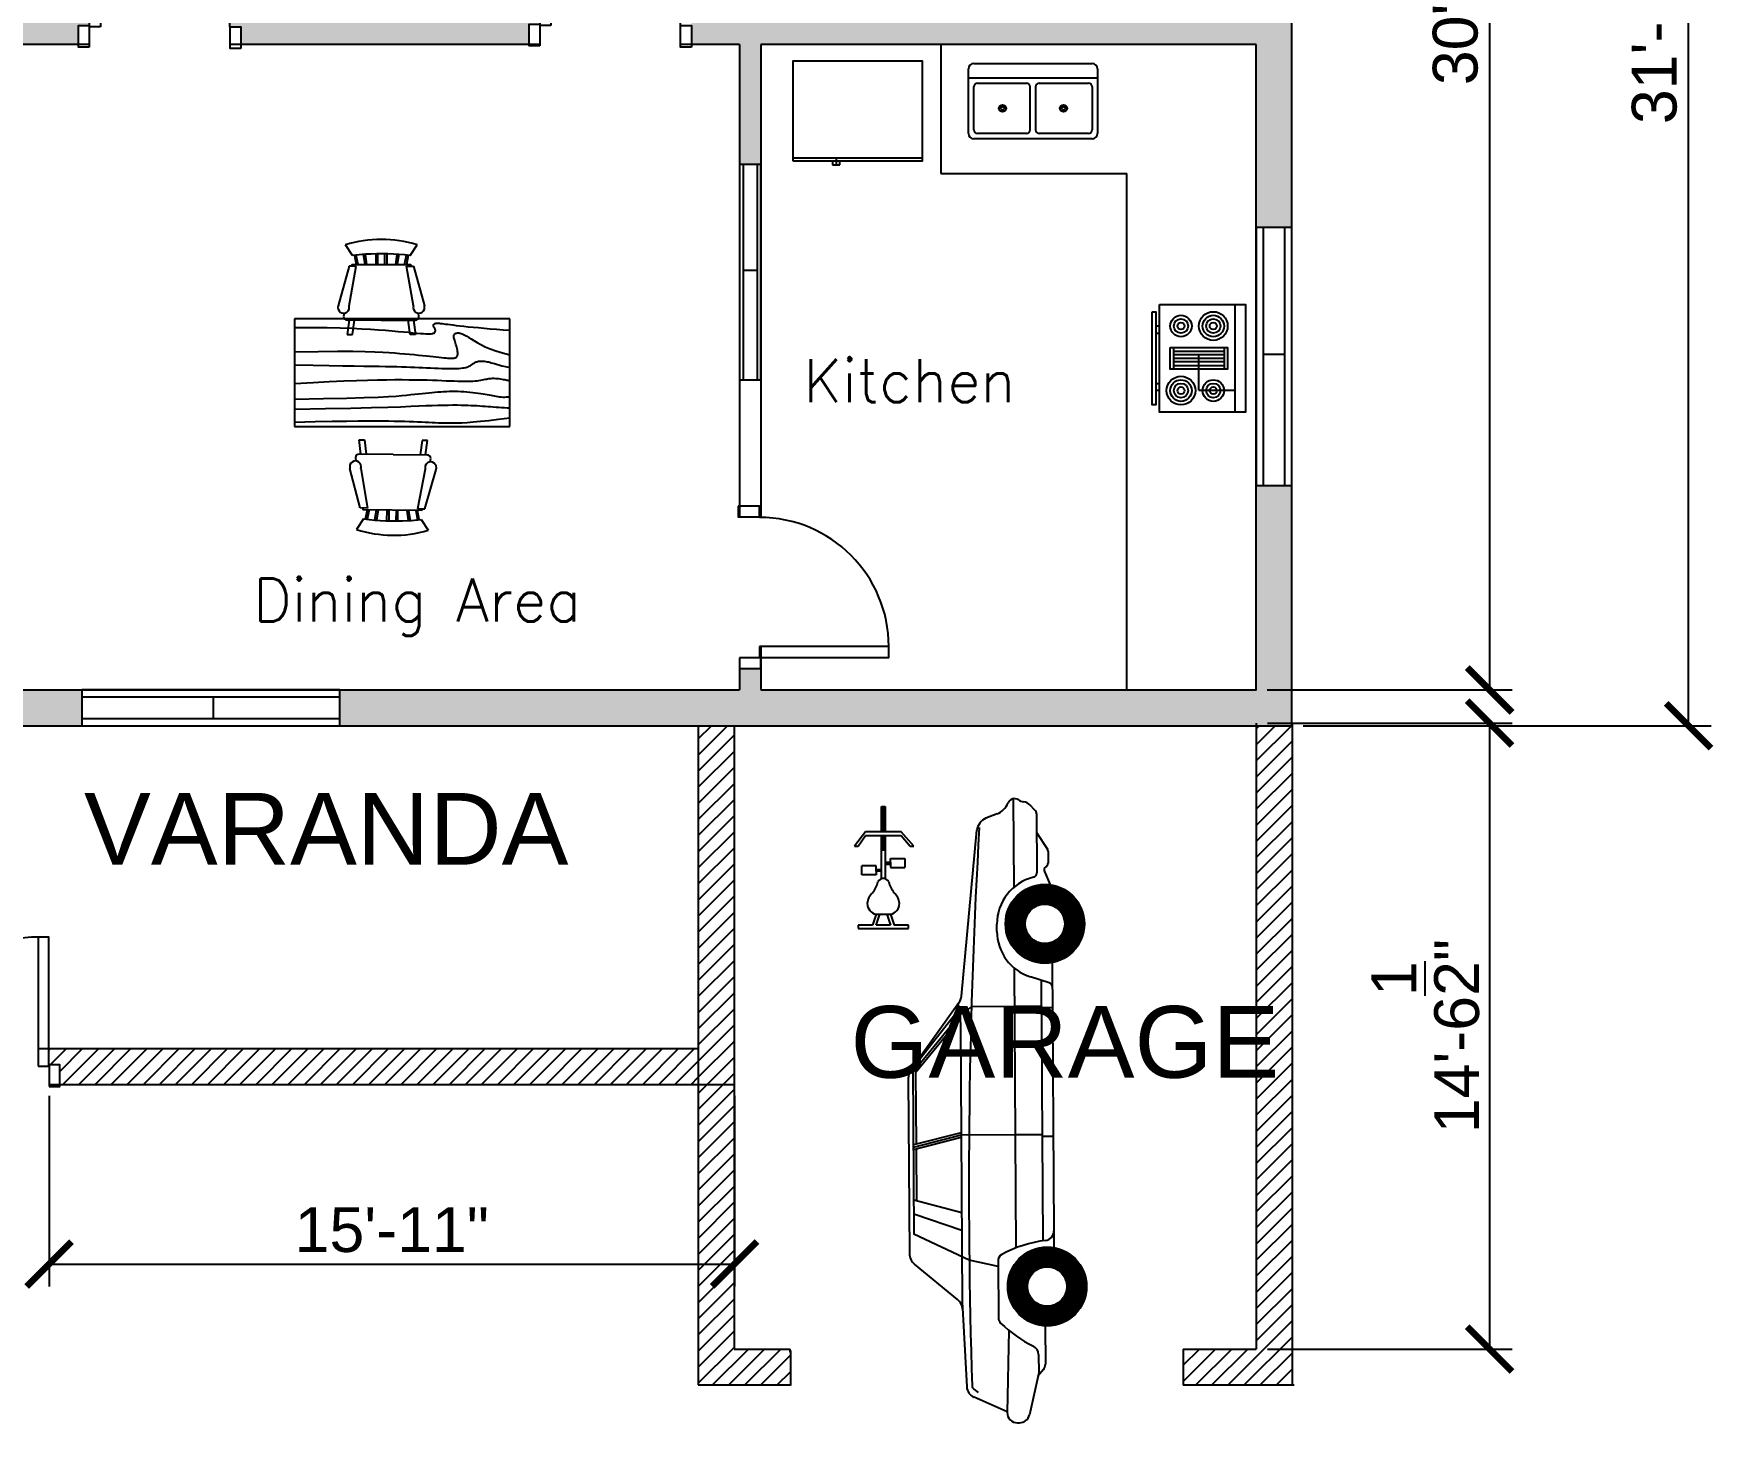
# Model space of a CAD drawing. Header units: inches. Extents: x 2081 to 3216, y 2050 to 2722.
# Drawn here: x 2747.4 to 3215.6, y 2050.4 to 2437.9 of the extents above; entities that cross this region are included whole.
import ezdxf

# ---------------------------------------------------------------- set-up
doc = ezdxf.new("R2010")
doc.units = ezdxf.units.IN
for name, color, linetype in [('Blocks', 51, 'Continuous'), ('Dim', 11, 'Continuous'), ('Door', 6, 'Continuous'), ('Hatches', 3, 'Continuous'), ('Text', 2, 'Continuous'), ('Window', 30, 'Continuous')]:
    doc.layers.add(name, color=color, linetype=linetype)
doc.styles.add('Annotative', font='arial.ttf')
doc.styles.get("Standard").update_dxf_attribs({"font": 'arial.ttf'})
doc.dimstyles.new('Dim', dxfattribs={"dimscale": 5, "dimtxt": 2.5, "dimasz": 2.5, "dimexe": 1.25, "dimexo": 0.625, "dimtad": 1, "dimlunit": 4, "dimtxsty": 'Standard', "dimblk": 'ARCHTICK', "dimcen": 2.5, "dimadec": 0, "dimazin": 0, "dimtfac": 1, "dimtmove": 0, "dimatfit": 3, "dimfxl": 1, "dimarcsym": 0})
pattern_1 = [(45, (0, 0), (-2.245064030267288, 2.245064030267288), [])]

# ---------------------------------------------------------------- blocks, each defined once
blk = doc.blocks.new('door')
at = {"layer": 'Door'}
for points in [[(-6.089592815231299, 5.613721312010057), (-3.089592815231299, 5.613721312010057), (-3.089592815231299, 41.61372131201006), (-6.089592815231299, 41.61372131201006)], [(-45.24461642935785, -0.3862786879899431), (-42.24461642935785, -0.3862786879899431), (-42.24461642935785, 5.613721312010057), (-45.24461642935785, 5.613721312010057)], [(-3, 0), (0, 0), (0, 6), (-3, 6)], [(-3, 0), (0, 0), (0, 6), (-3, 6)]]:
    blk.add_lwpolyline(points, close=True, dxfattribs=at)
blk.add_arc((-6.089592815231299, 5.613721312010057), 36, 90, 180, dxfattribs=at)
blk = doc.blocks.new('Range-Oven - 30 in top')
for p, q in [((0, -3), (30, -3)), ((12, -6), (18, -6)), ((13, -19.999996), (13, -6)), ((14, -6), (14, -19.999996)), ((15, -19.999996), (15, -6)), ((16, -6), (16, -19.999996)), ((17, -19.999996), (17, -6)), ((18, -19.999996), (12, -19.999996)), ((6.000000000000004, -23.999996), (6.000000000000004, -24.999996)), ((8.000000000000004, -24.999996), (8.000000000000004, -23.999996)), ((22, -24.999996), (22, -23.999996)), ((24, -23.999996), (24, -24.999996))]:
    blk.add_line(p, q)
for points in [[(0, -23.999996), (0, 0), (30, 0), (30, -23.999996)], [(12, -20.999996), (12, -5), (18, -5), (18, -20.999996)], [(2.000000000000004, -25.999996), (2.000000000000004, -24.999996), (28, -24.999996), (28, -25.999996)]]:
    blk.add_lwpolyline(points, close=True)
for centre, radius in [((6.000000000000004, -9.0000002), 4), ((6.000000000000004, -9.0000002), 3), ((6.000000000000004, -9.0000002), 2), ((6.000000000000004, -9.0000002), 1), ((24, -9.0000002), 3), ((24, -9.0000002), 2), ((24, -9.0000002), 1), ((24, -18), 4), ((6.000000000000004, -18), 3), ((6.000000000000004, -18), 2), ((6.000000000000004, -18), 1), ((24, -18), 3), ((24, -18), 2), ((24, -18), 1)]:
    blk.add_circle(centre, radius)
blk = doc.blocks.new('Refrigerator-2 door - 36 in top')
for p, q in [((0, -26.999999), (36, -26.999999)), ((11, -27.999999), (11, -28.999999)), ((12, -26.999999), (12, -28.999999)), ((13, -28.999999), (13, -27.999999)), ((11, -28.999999), (13, -28.999999))]:
    blk.add_line(p, q)
blk.add_lwpolyline([(0, -27.999999), (0, 0), (36, 0), (36, -27.999999)], close=True)
blk = doc.blocks.new('Sink-double - 36 in top')
for p, q in [((-18, -4), (18, -4)), ((-0.75, -18.5), (-0.75, -6.5)), ((0.75, -6.5), (0.75, -18.5))]:
    blk.add_line(p, q)
for points in [[(-16.5, 0), (16.5, 0)], [(-18, -19.5), (-18, -1.5)], [(18, -1.5), (18, -19.5)], [(-16.5, -18.5), (-16.5, -6.5)], [(-15.5, -5.5), (-1.75, -5.5)], [(1.75, -5.5), (15.5, -5.5)], [(16.5, -6.5), (16.5, -18.5)], [(16.5, -21), (-16.5, -21)], [(-1.75, -19.5), (-15.5, -19.5)], [(15.5, -19.5), (1.75, -19.5)]]:
    blk.add_lwpolyline(points)
for centre, radius in [((-8.5, -12.5), 1), ((-8.5, -12.5), 0.5), ((8.5, -12.5), 1), ((8.5, -12.5), 0.5)]:
    blk.add_circle(centre, radius)
for centre, radius, start, end in [((-16.5, -1.5), 1.5, 90, 180), ((16.5, -1.5), 1.5, 0, 90), ((-15.5, -6.5), 1, 90, 180), ((-1.75, -6.5), 1, 0, 90), ((1.75, -6.5), 1, 90, 180), ((15.5, -6.5), 1, 0, 90), ((-15.5, -18.5), 1, 180, 270), ((-1.75, -18.5), 1, 270, 0), ((1.75, -18.5), 1, 180, 270), ((15.5, -18.5), 1, 270, 0), ((-16.5, -19.5), 1.5, 180, 270), ((16.5, -19.5), 1.5, 270, 0)]:
    blk.add_arc(centre, radius, start, end)
blk = doc.blocks.new('_ArchTick')
at = {"color": 0, "linetype": 'ByBlock', "const_width": 0.15}
blk.add_lwpolyline([(-0.5, -0.5), (0.5, 0.5)], dxfattribs=at)
blk = doc.blocks.new('*D20')
at = {"layer": 'Defpoints', "color": 0, "transparency": 16777216}
for p in [(3088.148427754903, 2614.865014558226), (3088.148427754903, 2254.865014558226), (3153.260005601946, 2254.865014558226)]:
    blk.add_point(p, dxfattribs=at)
at = {"layer": 'Dim', "color": 0, "lineweight": -2, "transparency": 16777216}
for p, q in [((3091.273427754903, 2614.865014558226), (3159.510005601946, 2614.865014558226)), ((3153.260005601946, 2614.865014558226), (3153.260005601946, 2254.865014558226)), ((3091.273427754903, 2254.865014558226), (3159.510005601946, 2254.865014558226))]:
    blk.add_line(p, q, dxfattribs=at)
at = {"layer": 'Dim', "color": 0, "lineweight": -2, "transparency": 16777216, "xscale": 12.5, "yscale": 12.5, "zscale": 12.5}
for p, rotation in [((3153.260005601946, 2614.865014558226), 90), ((3153.260005601946, 2254.865014558226), 270)]:
    blk.add_blockref('_ArchTick', p, dxfattribs=dict(at, rotation=rotation))
at = {"layer": 'Dim', "color": 0, "transparency": 16777216, "insert": (3143.748579953923, 2434.865014558225), "char_height": 12.5, "attachment_point": 5, "rotation": 90}
blk.add_mtext("30'", dxfattribs=at)
blk = doc.blocks.new('door2')
at = {"layer": 'Door'}
for points in [[(-78.3996400434844, 5.613721312010057), (-81.3996400434844, 5.613721312010057), (-81.3996400434844, 41.61372131201006), (-78.3996400434844, 41.61372131201006)], [(-6.089592815231299, 5.613721312010057), (-3.089592815231299, 5.613721312010057), (-3.089592815231299, 41.61372131201006), (-6.089592815231299, 41.61372131201006)], [(-81.4892328587157, 0), (-84.4892328587157, 0), (-84.4892328587157, 6), (-81.4892328587157, 6)], [(-81.4892328587157, 0), (-84.4892328587157, 0), (-84.4892328587157, 6), (-81.4892328587157, 6)], [(-3, 0), (0, 0), (0, 6), (-3, 6)], [(-3, 0), (0, 0), (0, 6), (-3, 6)]]:
    blk.add_lwpolyline(points, close=True, dxfattribs=at)
for centre, start, end in [((-78.3996400434844, 5.613721312010057), 0, 90), ((-6.089592815231299, 5.613721312010057), 90, 180)]:
    blk.add_arc(centre, 36, start, end, dxfattribs=at)
blk = doc.blocks.new('Exercise Bike')
at = {"linetype": 'Continuous'}
for p, q in [((-0.75, 10), (-0.75, 17)), ((-0.75, 17), (0.25, 17)), ((-0.5, 17), (-0.5, 9.992899999999992)), ((-0.25, 10), (-0.25, 17)), ((0, 17), (0, 9.992899999999992)), ((0.25, 17), (0.25, 10)), ((-5.25, 10), (-8.25, 6)), ((-0.75, 10), (-5.25, 10)), ((4.75, 10), (-0.75, 10)), ((8.25, 6), (4.75, 10)), ((-8.25, 6), (-7.25, 6)), ((-7.25, 6), (-5.25, 9)), ((-5.25, 9), (4.75, 9)), ((-0.75, 5), (-0.75, 9)), ((-0.75, -3.063500000000005), (-0.75, 5)), ((-0.75, 5), (0.25, 5)), ((-0.5, 8.939599999999999), (-0.5, 5)), ((-0.25, 5), (-0.25, 9)), ((0, 8.939599999999999), (0, 5)), ((0.25, 9), (0.25, 5)), ((0.25, 5), (0.25, -3.063500000000005)), ((4.75, 9), (7.25, 6)), ((7.25, 6), (8.25, 6)), ((-6.25, -2), (-6.25, 0.5)), ((-2.25, 0.5), (-6.25, 0.5)), ((-2.25, -0.5), (-2.25, 0.5)), ((0.25, 1.5), (1.75, 1.5)), ((0.25, 1), (1.75, 1)), ((1.75, 2.5), (5.75, 2.5)), ((1.75, 1.5), (1.75, 2.5)), ((1.75, 1.5), (1.75, 0)), ((1.75, 0), (5.75, 0)), ((5.75, 2.5), (5.75, 0)), ((-2.25, -2), (-6.25, -2)), ((-2.25, -0.5), (-0.75, -0.5)), ((-2.25, -1), (-2.25, -0.5)), ((-2.25, -1), (-2.25, -2)), ((-0.75, -1), (-2.25, -1)), ((-2.25, -13), (-3.25, -16)), ((-2.25, -16), (-1.25, -13)), ((-2.25, -13), (1.75, -13)), ((0.75, -13), (1.75, -16)), ((1.75, -13), (2.75, -16)), ((-7.25, -16), (-7.25, -17)), ((-4.75, -16), (-7.25, -16)), ((-7.25, -17), (6.75, -17)), ((-3.25, -16), (-4.75, -16)), ((1.75, -16), (-2.25, -16)), ((6.75, -16), (2.75, -16)), ((6.75, -17), (6.75, -16))]:
    blk.add_line(p, q, dxfattribs=at)
for centre, radius, start, end in [((-9.669199999999933, -1.915400000000005), 8.188928999996659, 321.6174999999818, 345.2524999999923), ((-0.25, -4.625), 1.624999999998539, 22.61987000002178, 157.3800999999723), ((9.169100000000071, -1.915400000000005), 8.188929000002158, 194.7475999999965, 218.3825000000177), ((0.1684999999999945, -10.58429000000001), 4.953137999996513, 133.6442999999607, 173.2255999999973), ((-0.6685999999999694, -10.58429000000001), 4.953145999997045, 6.774486000003778, 46.35562000003377), ((-1.700600000000009, -10.00051000000001), 3.04939999999877, 179.9905999999948, 259.6205000000521), ((1.200600000000009, -10.00051000000001), 3.049399999999159, 280.3794999999479, 0.009389436999813634)]:
    blk.add_arc(centre, radius, start, end, dxfattribs=at)
blk = doc.blocks.new('*D26')
at = {"layer": 'Defpoints', "color": 0, "transparency": 16777216}
for p in [(3088.193555672069, 2245.637350026621), (3088.193555672068, 2071.093496508919), (3153.26544755759, 2071.093496508919)]:
    blk.add_point(p, dxfattribs=at)
at = {"layer": 'Dim', "color": 0, "lineweight": -2, "transparency": 16777216}
for p, q in [((3091.318555672069, 2245.637350026621), (3159.51544755759, 2245.637350026621)), ((3153.26544755759, 2245.637350026621), (3153.26544755759, 2071.093496508919)), ((3091.318555672068, 2071.093496508919), (3159.51544755759, 2071.093496508919))]:
    blk.add_line(p, q, dxfattribs=at)
at = {"layer": 'Dim', "color": 0, "lineweight": -2, "transparency": 16777216, "xscale": 12.5, "yscale": 12.5, "zscale": 12.5}
for p, rotation in [((3153.26544755759, 2245.637350026621), 90), ((3153.26544755759, 2071.093496508919), 270)]:
    blk.add_blockref('_ArchTick', p, dxfattribs=dict(at, rotation=rotation))
at = {"layer": 'Dim', "color": 0, "transparency": 16777216, "insert": (3135.39937206873, 2158.365423267769), "char_height": 12.5, "attachment_point": 5, "rotation": 90}
blk.add_mtext('14\'-6{\\H1x;\\S1/2;}"', dxfattribs=at)
blk = doc.blocks.new('Table - Rectangular Woodgrain 60 x 30 in.')
at = {"linetype": 'Continuous'}
for p, q in [((0, 0), (0, -30)), ((60, 0), (0, 0)), ((60, -30), (60, 0)), ((0, -30), (60, -30))]:
    blk.add_line(p, q, dxfattribs=at)
for points in [[(0, -2.399999999999977), (4.815499999999986, -2.418000000000006), (9.03019999999998, -2.468799999999987), (12.709, -2.54770000000002), (15.91669999999999, -2.649999999999977), (18.71809999999999, -2.77109999999999), (21.17809999999997, -2.906299999999987), (23.36160000000001, -3.050799999999981), (25.33329999999995, -3.199999999999989), (27.14769999999999, -3.349499999999978), (28.81720000000001, -3.495799999999974), (30.34370000000001, -3.636000000000024), (31.72910000000002, -3.766700000000014), (32.97559999999999, -3.884900000000016), (34.0849, -3.987500000000011), (35.05899999999997, -4.071399999999983), (35.89999999999998, -4.133399999999995), (36.6114, -4.171100000000024), (37.20409999999998, -4.185400000000016), (37.69060000000002, -4.177900000000022), (38.08329999999995, -4.149999999999977), (38.39479999999998, -4.103400000000022), (38.63749999999999, -4.039600000000007), (38.82389999999998, -3.960200000000043), (38.96659999999997, -3.86669999999998), (39.07639999999998, -3.760800000000017), (39.15729999999996, -3.644799999999975), (39.21159999999998, -3.521000000000015), (39.24160000000001, -3.391700000000014), (39.24979999999999, -3.259299999999996), (39.23849999999999, -3.126100000000008), (39.20999999999998, -2.994399999999985), (39.16660000000002, -2.86669999999998), (39.11099999999999, -2.744700000000023), (39.04680000000002, -2.628100000000018), (38.97800000000001, -2.516300000000001), (38.9083, -2.408299999999997), (38.84179999999998, -2.303499999999985), (38.78229999999996, -2.201000000000022), (38.7337, -2.100099999999998), (38.69999999999999, -2), (38.68439999999998, -1.900300000000016), (38.6875, -1.802099999999996), (38.70940000000002, -1.706999999999994), (38.75, -1.61669999999998), (38.80939999999998, -1.532600000000002), (38.88749999999999, -1.456299999999999), (38.98439999999999, -1.389299999999992), (39.09999999999997, -1.333300000000008), (39.23509999999999, -1.289600000000007), (39.39369999999997, -1.25830000000002), (39.5804, -1.239599999999996), (39.80000000000001, -1.233299999999986), (40.05700000000002, -1.239599999999996), (40.3562, -1.25830000000002), (40.70229999999998, -1.289600000000007), (41.09999999999997, -1.333300000000008), (41.55469999999997, -1.389499999999998), (42.07549999999998, -1.457299999999975), (42.6721, -1.536099999999976), (43.35419999999999, -1.625), (44.13159999999999, -1.723299999999995), (45.01400000000001, -1.830199999999991), (46.01139999999998, -1.944900000000018), (47.13329999999996, -2.066700000000026), (48.38619999999997, -2.194700000000012), (49.76249999999999, -2.328100000000006), (51.25130000000001, -2.46629999999999), (52.84159999999997, -2.608299999999986), (54.52260000000001, -2.753499999999974), (56.2833, -2.901099999999985), (58.11270000000002, -3.050099999999986), (60, -3.199999999999989)], [(0, -9.199999999999989), (6.57589999999999, -9.085800000000006), (11.93849999999998, -9.03649999999999), (16.2527, -9.041800000000023), (19.68329999999997, -9.091700000000003), (22.39519999999999, -9.175900000000013), (24.55309999999997, -9.284400000000005), (26.322, -9.406900000000007), (27.86660000000001, -9.533299999999997), (29.32409999999999, -9.655300000000011), (30.72030000000001, -9.771900000000016), (32.0532, -9.883699999999976), (33.32079999999996, -9.99169999999998), (34.5213, -10.09649999999999), (35.65260000000001, -10.19900000000001), (36.71280000000002, -10.29989999999998), (37.69999999999999, -10.39999999999998), (38.61289999999997, -10.49959999999999), (39.45310000000001, -10.59690000000001), (40.22300000000001, -10.68950000000001), (40.92500000000001, -10.77499999999998), (41.56130000000002, -10.85120000000001), (42.13439999999997, -10.91559999999998), (42.6465, -10.96600000000001), (43.09999999999997, -11), (43.49759999999998, -11.01580000000001), (43.84370000000001, -11.0136), (44.14299999999997, -10.99419999999998), (44.39999999999998, -10.95830000000001), (44.61950000000002, -10.90690000000001), (44.80619999999999, -10.84059999999999), (44.96479999999997, -10.76030000000003), (45.09999999999997, -10.66669999999999), (45.21549999999996, -10.5598), (45.31139999999999, -10.43650000000002), (45.38709999999998, -10.29289999999997), (45.44159999999999, -10.125), (45.47429999999997, -9.928999999999974), (45.48439999999999, -9.701099999999997), (45.47089999999997, -9.437099999999987), (45.43329999999997, -9.13330000000002), (45.3716, -8.788299999999992), (45.28960000000001, -8.410399999999981), (45.19189999999998, -8.010699999999986), (45.08329999999995, -7.600000000000023), (44.96850000000001, -7.189300000000003), (44.85210000000001, -6.789600000000007), (44.73879999999997, -6.411699999999996), (44.63329999999996, -6.066700000000026), (44.53999999999996, -5.762800000000027), (44.46139999999997, -5.497900000000016), (44.40010000000001, -5.267499999999984), (44.35829999999999, -5.066700000000026), (44.33839999999998, -4.890899999999988), (44.34269999999998, -4.735400000000027), (44.37360000000001, -4.59559999999999), (44.43329999999997, -4.466700000000003), (44.52359999999999, -4.345300000000009), (44.64269999999999, -4.233299999999986), (44.78839999999997, -4.133899999999983), (44.95829999999995, -4.050000000000011), (45.15010000000001, -3.984899999999982), (45.3614, -3.941700000000026), (45.58999999999997, -3.923400000000015), (45.83329999999995, -3.933299999999974), (46.0915, -3.974899999999991), (46.3734, -4.053100000000029), (46.69060000000002, -4.173600000000022), (47.05419999999998, -4.341700000000003), (47.47559999999999, -4.562900000000013), (47.96609999999998, -4.842699999999979), (48.53719999999998, -5.186599999999999), (49.19999999999999, -5.600000000000023), (49.9676, -6.084400000000016), (50.85939999999999, -6.625), (51.8965, -7.203100000000006), (53.09999999999997, -7.800000000000011), (54.49099999999999, -8.396900000000016), (56.09059999999999, -8.975000000000023), (57.91989999999998, -9.515600000000006), (60, -10)], [(0, -12.80000000000001), (5.184699999999964, -12.93219999999997), (9.62130000000002, -13.03230000000002), (13.3963, -13.10590000000002), (16.5958, -13.1583), (19.30630000000002, -13.1952), (21.61399999999998, -13.22190000000001), (23.60539999999997, -13.2439), (25.36660000000001, -13.26670000000001), (26.97280000000001, -13.29469999999998), (28.45310000000001, -13.32810000000001), (29.82560000000001, -13.36630000000002), (31.10829999999999, -13.4083), (32.31909999999999, -13.45350000000002), (33.476, -13.50099999999998), (34.59699999999998, -13.55009999999999), (35.69999999999999, -13.60000000000002), (36.79840000000002, -13.6497), (37.88749999999999, -13.6979), (38.95779999999996, -13.74299999999999), (40, -13.7833), (41.00470000000001, -13.81740000000002), (41.96249999999998, -13.84379999999999), (42.86399999999998, -13.86070000000001), (43.69999999999999, -13.86669999999998), (44.4631, -13.86040000000003), (45.15519999999998, -13.8417), (45.7801, -13.81040000000002), (46.34159999999997, -13.76670000000001), (46.84390000000002, -13.71039999999999), (47.29059999999998, -13.64170000000001), (47.68579999999997, -13.56040000000002), (48.0333, -13.4667), (48.33749999999998, -13.36079999999998), (48.60419999999999, -13.2448), (48.83960000000002, -13.12099999999998), (49.05000000000001, -12.99169999999998), (49.24169999999998, -12.85930000000002), (49.42079999999999, -12.72609999999997), (49.59370000000001, -12.59440000000001), (49.76670000000001, -12.4667), (49.9452, -12.3451), (50.13229999999999, -12.23129999999998), (50.33030000000002, -12.1268), (50.54160000000002, -12.0333), (50.76859999999999, -11.95240000000001), (51.01349999999996, -11.8854), (51.27879999999999, -11.83409999999998), (51.56659999999999, -11.80000000000001), (51.87849999999997, -11.78429999999997), (52.21159999999998, -11.78649999999999), (52.56200000000001, -11.80590000000001), (52.92599999999999, -11.8417), (53.2998, -11.8931), (53.67950000000002, -11.95940000000002), (54.06139999999999, -12.03969999999998), (54.44159999999999, -12.13330000000002), (54.82229999999998, -12.24009999999998), (55.22929999999997, -12.36250000000001), (55.69419999999997, -12.50369999999998), (56.24889999999999, -12.66669999999999), (56.92509999999999, -12.85469999999998), (57.75450000000001, -13.07080000000002), (58.76889999999997, -13.31819999999999), (60, -13.60000000000002)], [(0, -18), (5.123999999999967, -17.72730000000001), (9.66089999999997, -17.50569999999999), (13.6705, -17.33030000000002), (17.21249999999998, -17.19580000000002), (20.3467, -17.09730000000002), (23.13279999999997, -17.02969999999999), (25.63069999999999, -16.98779999999999), (27.89999999999998, -16.9667), (29.99279999999999, -16.96170000000001), (31.93020000000001, -16.97030000000001), (33.72539999999998, -16.9907), (35.39170000000001, -17.02080000000001), (36.94229999999999, -17.05880000000002), (38.39060000000001, -17.1026), (39.74989999999997, -17.15030000000002), (41.0333, -17.19999999999999), (42.25189999999998, -17.24959999999999), (43.40729999999996, -17.29689999999999), (44.49860000000001, -17.33949999999999), (45.52499999999998, -17.375), (46.48579999999998, -17.40120000000002), (47.3802, -17.41559999999998), (48.20740000000001, -17.416), (48.9667, -17.39999999999998), (49.6583, -17.36619999999999), (50.28719999999998, -17.31670000000003), (50.85949999999997, -17.25470000000001), (51.38119999999998, -17.18329999999997), (51.85840000000002, -17.10570000000001), (52.2971, -17.02499999999998), (52.70339999999999, -16.9443), (53.08329999999995, -16.86669999999998), (53.44299999999998, -16.79509999999999), (53.78899999999999, -16.73129999999998), (54.12799999999999, -16.67680000000001), (54.46659999999997, -16.63339999999999), (54.81149999999997, -16.60239999999999), (55.16929999999996, -16.58539999999999), (55.54649999999998, -16.58409999999998), (55.94999999999999, -16.60000000000002), (56.38279999999997, -16.63369999999998), (56.83459999999997, -16.6823), (57.29149999999998, -16.74180000000001), (57.7396, -16.80840000000001), (58.16499999999996, -16.87799999999999), (58.5539, -16.94690000000003), (58.89240000000001, -17.0111), (59.16660000000002, -17.06670000000003), (59.36789999999996, -17.11070000000001), (59.50779999999997, -17.1438), (59.60320000000002, -17.16750000000002), (59.67079999999999, -17.18329999999997), (59.72749999999996, -17.19299999999998), (59.7901, -17.1979), (59.87530000000004, -17.19979999999998), (60, -17.19999999999999)], [(0, -22.39999999999998), (8.009799999999984, -22.25009999999997), (14.40940000000001, -22.10109999999997), (19.41679999999997, -21.95350000000002), (23.25, -21.80829999999997), (26.12689999999998, -21.66629999999998), (28.26560000000001, -21.52809999999999), (29.88400000000001, -21.3947), (31.19999999999999, -21.26670000000001), (32.39670000000001, -21.14479999999998), (33.5172, -21.0292), (34.56970000000001, -20.91980000000001), (35.5625, -20.81670000000003), (36.50369999999998, -20.71980000000002), (37.4015, -20.62920000000003), (38.26420000000002, -20.54480000000001), (39.09999999999997, -20.4667), (39.91640000000001, -20.39510000000001), (40.71870000000001, -20.3313), (41.51170000000002, -20.27679999999998), (42.30000000000001, -20.23329999999999), (43.0883, -20.20240000000001), (43.88119999999998, -20.18540000000002), (44.68360000000001, -20.1841), (45.5, -20.19999999999999), (46.33279999999996, -20.23399999999998), (47.17469999999997, -20.28440000000001), (48.0163, -20.34879999999998), (48.84789999999998, -20.42500000000001), (49.65999999999997, -20.51060000000001), (50.44290000000001, -20.60309999999998), (51.18720000000002, -20.7004), (51.88329999999996, -20.80000000000001), (52.52459999999996, -20.8999), (53.11660000000001, -20.99950000000001), (53.66809999999998, -21.09829999999999), (54.1875, -21.19580000000002), (54.68340000000001, -21.2919), (55.16460000000001, -21.38589999999999), (55.63939999999997, -21.47770000000003), (56.11669999999998, -21.56670000000003), (56.6028, -21.6515), (57.09609999999998, -21.72660000000002), (57.59289999999999, -21.78520000000003), (58.08960000000002, -21.82080000000002), (58.58229999999998, -21.82679999999999), (59.06739999999996, -21.79640000000001), (59.5412, -21.72300000000001), (60, -21.60000000000002)], [(0, -25.19999999999999), (8.635499999999979, -25.05040000000002), (15.70260000000002, -24.90309999999999), (21.4049, -24.76060000000001), (25.94579999999996, -24.625), (29.529, -24.49880000000002), (32.3578, -24.38440000000003), (34.63589999999999, -24.28399999999999), (36.56669999999997, -24.19999999999999), (38.32130000000001, -24.13409999999999), (39.94169999999997, -24.08539999999999), (41.43700000000001, -24.0523), (42.81669999999997, -24.0333), (44.09010000000001, -24.02679999999998), (45.26670000000001, -24.03129999999999), (46.35570000000001, -24.04509999999999), (47.36669999999998, -24.06670000000003), (48.30899999999997, -24.09469999999999), (49.19279999999998, -24.12869999999998), (50.02839999999998, -24.16800000000001), (50.82599999999996, -24.21249999999998), (51.59589999999997, -24.26170000000002), (52.34829999999999, -24.31510000000003), (53.09350000000001, -24.3725), (53.8417, -24.43340000000001), (54.60089999999997, -24.49700000000001), (55.36989999999997, -24.56099999999998), (56.1454, -24.62259999999998), (56.9239, -24.67920000000004), (57.70209999999997, -24.72789999999998), (58.47640000000001, -24.76620000000003), (59.24349999999998, -24.79110000000003), (60, -24.80000000000001)], [(0, -28.80000000000001), (5.686699999999973, -28.66809999999998), (10.44999999999999, -28.56979999999999), (14.40699999999998, -28.50119999999998), (17.67500000000001, -28.45839999999998), (20.37110000000001, -28.43740000000003), (22.61250000000001, -28.43439999999998), (24.51639999999998, -28.44549999999998), (26.19999999999999, -28.4667), (27.762, -28.49470000000002), (29.2276, -28.52809999999999), (30.60329999999999, -28.56630000000001), (31.89580000000001, -28.60840000000002), (33.11180000000002, -28.65350000000001), (34.25779999999997, -28.7011), (35.34049999999996, -28.75009999999997), (36.36660000000001, -28.80000000000001), (37.34429999999998, -28.84969999999998), (38.28800000000001, -28.8974), (39.21370000000002, -28.94119999999998), (40.13749999999999, -28.97920000000005), (41.07530000000003, -29.0093), (42.04320000000001, -29.02969999999999), (43.05719999999997, -29.03840000000002), (44.13329999999996, -29.0333), (45.29359999999997, -29.01139999999998), (46.58429999999998, -28.96409999999997), (48.05790000000002, -28.88159999999999), (49.76659999999998, -28.75420000000003), (51.7629, -28.57209999999998), (54.09890000000001, -28.32549999999998), (56.8272, -28.00479999999999), (60, -27.60000000000002)]]:
    blk.add_lwpolyline(points, dxfattribs=at)
blk = doc.blocks.new('Chair - Rocking')
at = {"linetype": 'Continuous'}
for p, q in [((-8, -4.499999999999567), (-10, -1.499999999999567)), ((-7.5, -4.499999999999567), (-7, -6.999999999999567)), ((-6.5, -6.999999999999567), (-7.02225, -4.429999999999566)), ((-4.5, -6.999999999999567), (-4.966740000000001, -4.199509999999563)), ((-4, -6.999999999999567), (-4.405320000000003, -4.162719999999574)), ((-1.5, -4.050119999999573), (-1.5, -6.999999999999567)), ((-1, -6.999999999999567), (-1, -4.050119999999573)), ((1, -6.999999999999567), (1, -4.046549999999563)), ((1.5, -4.050119999999573), (1.5, -6.999999999999567)), ((4, -6.999999999999567), (4.401870000000002, -4.186939999999566)), ((4.5, -6.999999999999567), (4.967610000000008, -4.194369999999573)), ((6.5, -6.999999999999567), (7, -4.405699999999563)), ((7.5, -4.499999999999567), (7, -6.999999999999567)), ((8, -4.499999999999567), (10, -1.499999999999567)), ((-9, -7.499999999999567), (-12, -18.49998999999956)), ((-7, -7.499999999999567), (-9, -7.499999999999567)), ((-9, -18.49998999999956), (-7, -7.499999999999567)), ((-8.234279999999998, -6.999389999999565), (-8.309299999999993, -7.479579999999572)), ((-8.230409999999992, -6.999999999999567), (8.23915000000001, -6.999999999999567)), ((7, -7.499999999999567), (9, -7.499999999999567)), ((9, -18.49998999999956), (7, -7.499999999999567)), ((8.31071, -7.488539999999567), (8.234490000000008, -7.000729999999571)), ((9, -7.499999999999567), (12, -18.49998999999956)), ((-10.36644, -20.64522999999956), (-10.5, -21.49998999999956)), ((-9, -22.49998999999956), (-9.5, -26.49998999999956)), ((0, -22.49998999999956), (-9.5, -22.49998999999956)), ((-8, -26.49998999999956), (-7.5, -22.49998999999956)), ((0, -22.49998999999956), (9.5, -22.49998999999956)), ((8, -26.49998999999956), (7.5, -22.49998999999956)), ((9, -22.49998999999956), (9.5, -26.49998999999956)), ((10.5, -21.49998999999956), (10.3575, -20.58797999999957)), ((-9.5, -26.49998999999956), (-8, -26.49998999999956)), ((9.5, -26.49998999999956), (8, -26.49998999999956))]:
    blk.add_line(p, q, dxfattribs=at)
for centre, radius, start, end in [((0, -34.08332999999957), 34.08332999999957, 72.93847000000062, 107.0614999999995), ((0, -68.25003999999957), 64.24999999999989, 93.92211000000037, 97.1526699999999), ((0, -68.25003999999957), 64.24999999999966, 82.8473300000001, 93.92211000000037), ((-10.5, -18.99998999999956), 1.581138999999956, 161.5650999999866, 18.43495000000615), ((10.5, -18.99998999999956), 1.58113899999995, 161.5650999999865, 18.43495000000615), ((-9.5, -21.49998999999956), 1, 180, 270), ((9.5, -21.49998999999956), 1, 270, 0)]:
    blk.add_arc(centre, radius, start, end, dxfattribs=at)
blk = doc.blocks.new('*D35')
at = {"layer": 'Defpoints', "color": 0, "transparency": 16777216}
for p in [(2751.694930735672, 2144.865026881299), (2942.771255230617, 2144.865026881299), (2942.771255230617, 2094.814432366494)]:
    blk.add_point(p, dxfattribs=at)
at = {"layer": 'Dim', "color": 0, "lineweight": -2, "transparency": 16777216}
for p, q in [((2751.694930735672, 2141.740026881299), (2751.694930735672, 2088.564432366494)), ((2942.771255230617, 2141.740026881299), (2942.771255230617, 2088.564432366494)), ((2751.694930735672, 2094.814432366494), (2942.771255230617, 2094.814432366494))]:
    blk.add_line(p, q, dxfattribs=at)
at = {"layer": 'Dim', "color": 0, "lineweight": -2, "transparency": 16777216, "xscale": 12.5, "yscale": 12.5, "zscale": 12.5, "rotation": 180}
blk.add_blockref('_ArchTick', (2751.694930735672, 2094.814432366494), dxfattribs=at)
at = {"layer": 'Dim', "color": 0, "lineweight": -2, "transparency": 16777216, "xscale": 12.5, "yscale": 12.5, "zscale": 12.5}
blk.add_blockref('_ArchTick', (2942.771255230617, 2094.814432366494), dxfattribs=at)
at = {"layer": 'Dim', "color": 0, "transparency": 16777216, "insert": (2847.233092983145, 2104.321594713015), "char_height": 12.5, "attachment_point": 5}
blk.add_mtext('15\'-11"', dxfattribs=at)
blk = doc.blocks.new('Car - sedan  side')
at = {"linetype": 'Continuous'}
for p, q in [((-139.5284881591797, 35.99398899078369), (-129.6360626220703, 47.91069889068604)), ((-128.5748443603516, 32.63923740386963), (-121.2209625244141, 48.02381992340088)), ((-77.81068420410156, 49.344895362854), (-126.5815277099609, 49.344895362854)), ((-74.69862365722656, 48.02381992340088), (-121.2209625244141, 48.02381992340088)), ((-120.3240203857422, 34.66572666168213), (-115.6691131591797, 48.02381992340088)), ((-115.3951263427734, 34.66572666168213), (-111.7413482666016, 48.02381992340088)), ((-97.54905700683594, 47.30442905426025), (-111.9381256103516, 47.30442905426025)), ((-94.41258239746094, 34.66572666168213), (-97.72758483886719, 48.02381992340088)), ((-93.72041320800781, 34.66572666168213), (-97.03541564941406, 48.02381992340088)), ((-93.02824401855469, 34.66572666168213), (-96.34324645996094, 48.02381992340088)), ((-76.25682067871094, 47.30442905426025), (-96.16471862792969, 47.30442905426025)), ((-61.08241271972656, 34.65577030181885), (-76.25682067871094, 47.30442905426025)), ((-60.02259826660156, 34.64692783355713), (-76.07066345214844, 48.02381992340088)), ((-56.86628723144531, 35.13198184967041), (-75.48481750488281, 48.592209815979)), ((-58.53855895996094, 34.9260950088501), (-74.99412536621094, 48.02381992340088)), ((-140.2292327880859, 34.66572666168213), (-163.8789825439453, 33.55760288238525)), ((-62.27659606933594, 34.66572666168213), (-140.2292327880859, 34.66572666168213)), ((-93.72041320800781, 19.617600440979), (-93.72041320800781, 34.66572666168213)), ((-62.27659606933594, 34.66572666168213), (-60.02259826660156, 34.64692783355713)), ((-60.02259826660156, 34.64692783355713), (-58.53855895996094, 34.9260950088501)), ((-57.96794128417969, 31.6116189956665), (-60.02259826660156, 34.64692783355713)), ((-57.21324157714844, 35.38280582427979), (-58.53855895996094, 34.9260950088501)), ((-54.93388366699219, 34.39884281158447), (-8.750152587890625, 29.79911136627197)), ((-170.9268341064453, 22.322678565979), (-166.8111114501953, 31.55533695220947)), ((-164.5701141357422, 31.59879398345947), (-165.4770660400391, 30.35254001617432)), ((-130.3874664306641, 24.62635135650635), (-128.5748443603516, 32.63923740386963)), ((-57.96794128417969, 19.617600440979), (-57.96794128417969, 31.6116189956665)), ((-128.7820892333984, 24.62635135650635), (-144.7874603271484, 24.62635135650635)), ((-36.96612548828125, 24.38024997711182), (-34.94134521484375, 24.38024997711182)), ((-4.213516235351562, 24.18151950836182), (-5.418975830078125, 27.27166080474854)), ((-173.9999847412109, 19.51329135894775), (-173.9999847412109, 18.90704441070557)), ((-148.2588043212891, 21.69713687896729), (-171.1068878173828, 22.32765293121338)), ((-47.20359802246094, 19.617600440979), (-125.2291412353516, 19.617600440979)), ((-93.72041320800781, 12.14150333404541), (-93.72041320800781, 19.617600440979)), ((-57.96794128417969, 12.14150333404541), (-57.96794128417969, 19.617600440979)), ((0, 19.617600440979), (-24.70387268066406, 19.617600440979)), ((-160.1240997314453, 13.48350620269775), (-171.8135528564453, 16.16277408599854)), ((-51.40187072753906, 9.887986183166504), (-49.69332885742188, 15.13794040679932)), ((-3.219284057617188, 13.59266757965088), (-1.773956298828125, 14.97469425201416)), ((-159.2159271240234, 12.14260196685791), (-161.0849456787109, 13.70372867584229)), ((-155.0106964111328, 13.48350620269775), (-160.1240997314453, 13.48350620269775)), ((-147.0265960693359, 11.60259342193604), (-157.7270355224609, 11.60259342193604)), ((-50.66848754882812, 12.14150333404541), (-123.3179779052734, 12.14150333404541)), ((-94.21171569824219, 9.029206275939941), (-94.21171569824219, 12.14150333404541)), ((-58.38966369628906, 9.029206275939941), (-58.38966369628906, 12.14150333404541)), ((-20.36183166503906, 11.06443881988525), (-24.05572509765625, 9.441704750061035)), ((-4.226425170898438, 13.18863773345947), (-20.72282409667969, 13.18863773345947)), ((-18.82789611816406, 10.41797733306885), (-19.11149597167969, 10.7644510269165)), ((-14.67802429199219, 10.02821445465088), (-18.00518798828125, 10.02821445465088)), ((-9.504730224609375, 13.18863773345947), (-14.09825134277344, 10.20021152496338)), ((-120.6163482666016, 9.029206275939941), (-125.2286224365234, 9.029206275939941)), ((-45.76005554199219, 9.029206275939941), (-120.6163482666016, 9.029206275939941))]:
    blk.add_line(p, q, dxfattribs=at)
at = {"linetype": 'Continuous', "const_width": 5.48799991607666}
for points in [[(-127.7953033447266, 10.99602603912354, -0.9999999562886108), (-144.2993316650391, 10.99602603912354, -0.9999999562886108)], [(-26.6893310546875, 10.99602603912354, -0.9999999562886108), (-43.193359375, 10.99602603912354, -0.9999999562886108)]]:
    blk.add_lwpolyline(points, format="xyb", close=True, dxfattribs=at)
at = {"linetype": 'Continuous'}
for centre, radius in [((-136.0473175048828, 10.99602603912354), 10.99602603912354), ((-34.94134521484375, 10.99602603912354), 10.99602603912354), ((-136.0473175048828, 10.99602603912354), 5.508002281188965), ((-34.94134521484375, 10.99602603912354), 5.508002281188965)]:
    blk.add_circle(centre, radius, dxfattribs=at)
for centre, radius, start, end in [((-126.5815277099609, 45.37503147125244), 3.969859600067139, 89.99999749552184, 140.3028756570888), ((-77.81068420410156, 45.37503147125244), 3.969859600067139, 54.1350361638109, 89.99999749552184), ((-163.7206268310547, 30.177659034729), 3.383651733398437, 92.68266357507106, 155.9736177264713), ((-142.5830535888672, 38.52964878082275), 3.969859600067139, 272.6826517359256, 320.3028808934163), ((-54.54045104980469, 38.34915256500244), 3.969859600067139, 234.1350311548546, 264.3123095495883), ((-163.6219635009766, 30.90879917144775), 1.172623634338379, 91.49104828190312, 143.9552715044289), ((-118.5118255615234, -1702.123755455017), 1734.792114257812, 86.34698010096724, 91.49104828190312), ((-9.146713256835938, 25.81747531890869), 4.001329898834229, 21.31069063548193, 84.31230089816628), ((-118.0935211181641, -2.781126976013184), 38.84752655029297, 136.3964001877188, 152.9097400063221), ((-144.7874603271484, 22.64237308502197), 1.983983039855957, 89.99999749552184, 136.3964001877188), ((-128.7820892333984, 22.64237308502197), 1.983983039855957, 28.1370958806946, 89.99999749552184), ((-157.1376495361328, 7.478318214416504), 34.1396369934082, 6.513536591134627, 28.1370958806946), ((-36.96612548828125, 10.99602603912354), 13.38422584533691, 89.99999749552184, 161.9731602707608), ((-34.94134521484375, 10.99602603912354), 13.38422584533691, 13.58641604273627, 89.99999749552184), ((0.9045410156250568, 26.17807102203369), 5.49370288848877, 201.3106992869039, 247.7048411864857), ((-171.1845550537109, 19.51329135894775), 2.815431356430054, 88.41927315552745, 180), ((-171.1845550537109, 18.90704441070557), 2.815431356430054, 180, 257.0905319740804), ((-1.917068481445312, 19.29661655426025), 1.943759799003601, 325.3743646540424, 67.70484619544203), ((-155.0106964111328, 16.10243320465088), 2.618927478790283, 269.9999993167547, 332.9097435351022), ((-20.72282409667969, 14.43228244781494), 1.243641138076782, 193.5864110337799, 269.9999993167547), ((-3.821029663085938, 17.1155481338501), 2.962058544158935, 313.7173490994733, 352.3838696136158), ((2.457336425781193, 16.27603244781494), 3.372188329696655, 145.3743662479041, 172.3838635235149), ((-157.7270355224609, 13.92514896392822), 2.322556018829346, 230.1291252066421, 269.9999993167547), ((-120.6163482666016, 11.64813327789307), 2.618927478790283, 186.5135315821783, 269.9999993167547), ((-52.58445739746094, 10.27285099029541), 1.243641138076782, 269.9999993167547, 341.973158676899), ((-19.93421936035156, 10.09104251861572), 1.06317925453186, 39.30102641870209, 113.7159237656126), ((-18.00518798828125, 11.09139347076416), 1.06317925453186, 219.3010350701241, 269.9999993167547), ((-14.67802429199219, 11.09139347076416), 1.06317925453186, 269.9999993167547, 303.0469680308909), ((-4.226425170898438, 14.6459436416626), 1.457302808761597, 269.9999993167547, 313.7173490994733)]:
    blk.add_arc(centre, radius, start, end, dxfattribs=at)
blk = doc.blocks.new('*D43')
at = {"layer": 'Defpoints', "color": 0, "transparency": 16777216}
for p in [(3098.148427754903, 2624.865014558226), (3208.733510999694, 2624.865014558226), (3098.148427754903, 2244.865014558226)]:
    blk.add_point(p, dxfattribs=at)
at = {"layer": 'Dim', "color": 0, "lineweight": -2, "transparency": 16777216}
for p, q in [((3101.273427754903, 2624.865014558226), (3214.983510999694, 2624.865014558226)), ((3208.733510999694, 2244.865014558226), (3208.733510999694, 2624.865014558226)), ((3101.273427754903, 2244.865014558226), (3214.983510999694, 2244.865014558226))]:
    blk.add_line(p, q, dxfattribs=at)
at = {"layer": 'Dim', "color": 0, "lineweight": -2, "transparency": 16777216, "xscale": 12.5, "yscale": 12.5, "zscale": 12.5}
for p, rotation in [((3208.733510999694, 2624.865014558226), 90), ((3208.733510999694, 2244.865014558226), 270)]:
    blk.add_blockref('_ArchTick', p, dxfattribs=dict(at, rotation=rotation))
at = {"layer": 'Dim', "color": 0, "transparency": 16777216, "insert": (3199.222085351671, 2434.865014558225), "char_height": 12.5, "attachment_point": 5, "rotation": 90}
blk.add_mtext('31\'-8"', dxfattribs=at)

msp = doc.modelspace()

# ---------------------------------------------------------------- hatches: boundary and pattern name
at = {"layer": 'Hatches'}
h = msp.add_hatch(color=256, dxfattribs=at)
h.dxf.hatch_style = 1
h.paths.add_polyline_path([(3098.148427754901, 2498.869299031503), (3088.148427754901, 2498.869299031503), (3088.148427754901, 2440.865014558225), (2944.148427754901, 2440.865014558225), (2930.745649263104, 2440.865014558225), (2930.745649263104, 2434.865014558225), (2944.148427754901, 2434.865014558225), (2944.148427754901, 2401.32893959896), (2950.148427754901, 2401.32893959896), (2950.148427754901, 2434.865014558225), (3088.148427754901, 2434.865014558225), (3088.148427754901, 2383.847963618274), (3098.148427754901, 2383.847963618274)])
h.paths.add_polyline_path([(3098.148427754901, 2311.847963618274), (3088.148427754901, 2311.847963618274), (3088.148427754901, 2254.865014558225), (2950.148427754901, 2254.865014558225), (2950.148427754901, 2260.865014558225), (2944.148427754901, 2260.865014558225), (2944.148427754901, 2254.865014558225), (2832.780146871015, 2254.865014558225), (2832.780146871015, 2244.865014558225), (3098.148427754901, 2244.865014558225)])
h.paths.add_polyline_path([(2760.780146871015, 2254.865014558225), (2654.037300657101, 2254.865014558225), (2654.037300657101, 2250.865014558225), (2657.126893472332, 2250.865014558225), (2657.126893472332, 2244.865014558225), (2760.780146871015, 2244.865014558225)])
h.paths.add_polyline_path([(2572.637660613616, 2250.865014558225), (2575.727253428848, 2250.865014558225), (2575.727253428848, 2254.865014558225), (2488.148427754901, 2254.865014558225), (2488.148427754901, 2434.865014558225), (2496.953183157255, 2434.865014558225), (2496.953183157255, 2440.865014558225), (2488.148427754901, 2440.865014558225), (2488.148427754901, 2492.090137484991), (2478.148427754901, 2492.090137484991), (2478.148427754901, 2244.865014558225), (2572.637660613616, 2244.865014558225)])
edge = h.paths.add_edge_path()
edge.add_line((2878.148427754901, 2568.333329993828), (2872.741331388222, 2568.485795063063))
edge.add_arc((2872.826227426771, 2604.485694961016), 36.00000000000055, 179.8648836329253, 269.8648836329253, ccw=False)
edge.add_line((2836.826327528818, 2604.570590999566), (2872.826227426771, 2604.485694961016))
edge.add_line((2872.826227426771, 2604.485694961016), (2872.833513376514, 2607.575279185287))
edge.add_line((2872.833513376514, 2607.575279185287), (2878.1484277549, 2607.562745395547))
edge.add_line((2878.1484277549, 2607.562745395547), (2878.148427754901, 2614.865014558225))
edge.add_line((2878.148427754901, 2614.865014558225), (3088.148427754901, 2614.865014558225))
edge.add_line((3088.148427754901, 2614.865014558225), (3088.148427754901, 2570.869299031503))
edge.add_line((3088.148427754901, 2570.869299031503), (3098.148427754901, 2570.869299031503))
edge.add_line((3098.148427754901, 2570.869299031503), (3098.148427754901, 2624.865014558225))
edge.add_line((3098.148427754901, 2624.865014558225), (2478.148427754901, 2624.865014558225))
edge.add_line((2478.148427754901, 2624.865014558225), (2478.148427754901, 2564.090137484991))
edge.add_line((2478.148427754901, 2564.090137484991), (2488.148427754901, 2564.090137484991))
edge.add_line((2488.148427754901, 2564.090137484991), (2488.148427754901, 2614.865014558225))
edge.add_line((2488.148427754901, 2614.865014558225), (2746.148427754901, 2614.865014558225))
edge.add_line((2746.148427754901, 2614.865014558225), (2746.148427754901, 2440.865014558225))
edge.add_line((2746.148427754901, 2440.865014558225), (2669.027967818552, 2440.865014558225))
edge.add_line((2669.027967818552, 2440.865014558225), (2669.027967818552, 2434.865014558225))
edge.add_line((2669.027967818552, 2434.865014558225), (2752.148427754901, 2434.865014558225))
edge.add_line((2752.148427754901, 2434.865014558225), (2759.907172439142, 2434.865014558225))
edge.add_line((2759.907172439142, 2434.865014558225), (2759.907172439142, 2440.092457182245))
edge.add_line((2759.907172439142, 2440.092457182245), (2762.996765254373, 2440.092457182245))
edge.add_line((2762.996765254373, 2440.092457182245), (2762.996765254373, 2440.865014558225))
edge.add_line((2762.996765254373, 2440.865014558225), (2752.148427754901, 2440.865014558225))
edge.add_line((2752.148427754901, 2440.865014558225), (2752.148427754901, 2554.865014558225))
edge.add_line((2752.148427754901, 2554.865014558225), (2872.148427754901, 2554.865014558225))
edge.add_line((2872.148427754901, 2554.865014558225), (2872.148427754901, 2440.865014558225))
edge.add_line((2872.148427754901, 2440.865014558225), (2801.978109017174, 2440.865014558226))
edge.add_arc((2765.996765254914, 2439.706178494267), 35.99999999945884, -1.8815171642927453e-11, 1.8446635417575976, ccw=False)
edge.add_line((2801.996765254373, 2439.706178494255), (2805.151788868499, 2439.706178494255))
edge.add_line((2805.151788868499, 2439.706178494255), (2805.151788868499, 2434.865014558225))
edge.add_line((2805.151788868499, 2434.865014558225), (2872.148427754901, 2434.865014558225))
edge.add_line((2872.148427754901, 2434.865014558225), (2885.501032833747, 2434.865014558225))
edge.add_line((2885.501032833747, 2434.865014558225), (2885.501032833747, 2440.865014558225))
edge.add_line((2885.501032833747, 2440.865014558225), (2878.1484277549, 2440.865014558225))
edge.add_line((2878.1484277549, 2440.865014558225), (2878.148427754901, 2568.333329993828))
edge = h.paths.add_edge_path()
edge.add_line((2836.826327528818, 2604.570590999566), (2872.148427754901, 2604.487293368435))
edge.add_line((2872.148427754901, 2604.487293368435), (2872.148427754901, 2614.865014558225))
edge.add_line((2872.148427754901, 2614.865014558225), (2752.148427754901, 2614.865014558225))
edge.add_line((2752.148427754901, 2614.865014558225), (2752.148427754901, 2560.865014558225))
edge.add_line((2752.148427754901, 2560.865014558225), (2872.148427754901, 2560.865014558225))
edge.add_line((2872.148427754901, 2560.865014558225), (2872.148427754901, 2568.492076254294))
edge.add_arc((2872.826227426772, 2604.485694961017), 36.00000000000146, 179.864883632928, 268.92118457426534, ccw=False)
h = msp.add_hatch(dxfattribs=at)
h.set_pattern_fill('ANSI31', color=256)
h.set_pattern_definition(pattern_1)
h.paths.add_polyline_path([(2670.205697876956, 2150.336261490595), (2673.295290692188, 2150.336261490595), (2673.295290692188, 2154.865026881299), (2488.148427754901, 2154.865026881299), (2488.148427754901, 2244.865014558225), (2478.148427754901, 2244.865014558225), (2478.148427754901, 2144.865026881299), (2670.205697876956, 2144.865026881299)])
h.paths.add_polyline_path([(2958.32717308426, 2071.093496508918), (2958.32717308426, 2070.244293499686), (2958.330662955906, 2061.093496508918), (2932.644704466987, 2061.093496508918), (2932.644704466987, 2144.865026881299), (2942.644704466987, 2144.865026881299), (2942.644704466987, 2157.093496508918), (2942.771255230617, 2244.712920279146), (2942.771255230617, 2144.865026881299), (2942.644704466987, 2071.093496508918)])
h.paths.add_polyline_path([(3088.193555672067, 2244.865014558225), (3088.193555672066, 2071.093496508918), (3067.8700284907, 2071.093496508918), (3067.8700284907, 2061.093496508918), (3098.191852960758, 2061.093496508918), (3098.191852960758, 2061.102769695243), (3098.191852960758, 2061.390276331803), (3098.193548534562, 2244.865014558225)])
h.paths.add_polyline_path([(2932.644704466987, 2154.865026881299), (2751.605337920441, 2154.865026881299), (2751.605337920441, 2150.336261490595), (2754.694930735672, 2150.336261490595), (2754.694930735672, 2144.865026881299), (2932.644704466987, 2144.865026881299)])
h = msp.add_hatch(dxfattribs=at)
h.set_pattern_fill('ANSI31', color=256)
h.set_pattern_definition(pattern_1)
h.paths.add_polyline_path([(2932.771255230617, 2244.865014558225), (2932.771255230617, 2154.8650268813), (2932.757759581871, 2144.865026881299), (2942.644704466987, 2144.865026881299), (2942.644704466987, 2157.093496508918), (2942.77097437102, 2244.518462692539), (2942.77097437102, 2244.865014558225)])

# ---------------------------------------------------------------- linework, layer by layer
for p, q in [((3098.148427754901, 2244.865014558225), (3098.148427754901, 2624.865014558225)), ((2752.148427754901, 2434.865014558225), (2539.197799586613, 2434.865014558225)), ((2762.907172439142, 2434.865014558225), (2752.148427754901, 2434.865014558225)), ((2872.148427754901, 2434.865014558225), (2802.151788868499, 2434.865014558225)), ((2888.501032833747, 2434.865014558225), (2872.148427754901, 2434.865014558225)), ((2944.148427754901, 2434.865014558225), (2927.745649263104, 2434.865014558225)), ((2944.148427754901, 2434.865014558225), (2944.148427754901, 2303.109630987582)), ((3088.148427754901, 2434.865014558225), (2950.1484277549, 2434.865014558225)), ((2950.148427754901, 2434.865014558225), (2950.148427754901, 2302.952534935681)), ((3088.148427754901, 2254.865014558225), (3088.148427754901, 2434.865014558225)), ((2950.148427754901, 2266.954607373456), (2950.148427754901, 2254.865014558225)), ((2944.148427754901, 2263.865014558225), (2944.148427754901, 2254.865014558225)), ((2654.126893472332, 2244.865014558225), (3098.148427754901, 2244.865014558225)), ((2932.771255230617, 2154.8650268813), (2932.771255230617, 2244.71292027912)), ((2942.771255230617, 2144.865026881299), (2942.771255230617, 2244.71292027912)), ((3088.193555672067, 2245.63735002662), (3088.193555672066, 2071.093496508918)), ((3098.193555672067, 2245.63735002662), (3098.193555672067, 2061.263698643723)), ((2748.605337920441, 2154.865026881299), (2932.771255230617, 2154.865026881299)), ((2932.644704466987, 2157.093496508918), (2932.644704466987, 2061.093496508918)), ((2942.644704466987, 2157.093496508918), (2942.644704466987, 2071.093496508918)), ((2751.694930735672, 2144.865026881299), (2942.771255230617, 2144.865026881299)), ((2942.644704466987, 2071.093496508918), (2958.32717308426, 2071.093496508918)), ((2958.32717308426, 2070.244293499686), (2958.32717308426, 2071.118338346112)), ((2958.330713085434, 2070.693534402812), (2958.330713085434, 2060.962051806669)), ((3067.869320490466, 2071.055712071466), (3067.869320490466, 2071.094534328594)), ((3067.869320490467, 2071.093496508918), (3088.193555672066, 2071.093496508918)), ((3067.8700284907, 2071.073563737918), (3067.8700284907, 2061.053672225756)), ((3098.193555672066, 2071.093496508918), (3098.80823445445, 2071.093496508918)), ((2932.644704466987, 2061.093496508918), (2958.330713085434, 2061.093496508918)), ((3067.8700284907, 2061.093496508918), (3098.80823445445, 2061.093496508918)), ((3098.191852960758, 2061.390276331803), (3098.191852960758, 2061.102769695243)), ((3098.191852960758, 2061.102769695243), (3098.191852960758, 2061.087368996876))]:
    msp.add_line(p, q)
for points in [[(2950.148427754901, 2254.865014558225), (3088.148427754901, 2254.865014558225), (3088.148427754901, 2434.865014558225)], [(2651.037300657101, 2254.865014558225), (2944.148427754901, 2254.865014558225)]]:
    msp.add_lwpolyline(points)
at = {"layer": 'Blocks'}
for p, q in [((3000.314632251038, 2434.865014558225), (3000.314632251038, 2398.865014558225)), ((3000.314632251038, 2398.865014558225), (3052.148427754901, 2398.865014558225)), ((3052.148427754901, 2254.865014558225), (3052.148427754901, 2398.865014558225))]:
    msp.add_line(p, q, dxfattribs=at)
at = {"layer": 'Hatches'}
for p, q in [((2932.769371020732, 2244.245340209297), (2932.769371020732, 2244.957920126309)), ((2932.771214161839, 2244.710288855142), (2932.771214161839, 2244.86604922367)), ((2942.77097437102, 2244.69901709532), (2942.77097437102, 2244.869254335782))]:
    msp.add_line(p, q, dxfattribs=at)
at = {"layer": 'Window'}
for p, q in [((2944.148427754901, 2401.32893959896), (2944.148427754901, 2341.32893959896)), ((2950.148427754901, 2401.32893959896), (2944.148427754901, 2401.32893959896)), ((2945.148427754901, 2401.32893959896), (2945.148427754901, 2341.32893959896)), ((2949.148427754901, 2341.32893959896), (2949.148427754901, 2401.32893959896)), ((2950.148427754901, 2341.32893959896), (2950.148427754901, 2401.32893959896)), ((3088.148427754901, 2383.847963618274), (3088.148427754901, 2311.847963618274)), ((3098.148427754901, 2383.847963618274), (3088.148427754901, 2383.847963618274)), ((3090.148427754901, 2383.847963618274), (3090.148427754901, 2311.847963618274)), ((3096.148427754901, 2311.847963618274), (3096.148427754901, 2383.847963618274)), ((3098.148427754901, 2311.847963618274), (3098.148427754901, 2383.847963618274)), ((2945.148427754901, 2371.899217145783), (2949.148427754901, 2371.899217145783)), ((3072.202188739747, 2338.460980347988), (3072.202188739747, 2348.460980347988)), ((3090.148427754901, 2348.524243490224), (3096.148427754901, 2348.524243490224)), ((2944.148427754901, 2341.32893959896), (2950.148427754901, 2341.32893959896)), ((3072.202188739747, 2338.460980347989), (3082.202188739747, 2338.460980347989)), ((3088.148427754901, 2311.847963618274), (3098.148427754901, 2311.847963618274)), ((3090.148427754901, 2311.847963618274), (3096.148427754901, 2311.847963618274)), ((2760.780146871014, 2254.865014558225), (2770.780146871014, 2254.865014558225)), ((2832.780146871015, 2254.865014558225), (2760.780146871015, 2254.865014558225)), ((2760.780146871015, 2254.865014558225), (2760.780146871015, 2244.865014558225)), ((2832.780146871015, 2252.865014558225), (2760.780146871015, 2252.865014558225)), ((2797.456426742965, 2252.865014558225), (2797.456426742965, 2246.865014558225)), ((2832.780146871015, 2244.865014558225), (2832.780146871015, 2254.865014558225)), ((2760.780146871015, 2246.865014558225), (2832.780146871015, 2246.865014558225)), ((2760.780146871015, 2244.865014558225), (2832.780146871015, 2244.865014558225))]:
    msp.add_line(p, q, dxfattribs=at)

# ---------------------------------------------------------------- block references
msp.add_blockref('Exercise Bike', (2984.506652015137, 2205.332588491586))
at = {"layer": 'Blocks'}
for name, p in [('Refrigerator-2 door - 36 in top', (2959.091032779181, 2430.257741767142)), ('Sink-double - 36 in top', (3025.965816205082, 2429.529800068399))]:
    msp.add_blockref(name, p, dxfattribs=at)
at = {"layer": 'Blocks', "rotation": 270}
msp.add_blockref('Range-Oven - 30 in top', (3085.229918108565, 2362.334407556482), dxfattribs=at)
at = {"layer": 'Dim'}
for name, p in [('Chair - Rocking', (2844.309781513626, 2380.475167916155)), ('Table - Rectangular Woodgrain 60 x 30 in.', (2820.150165511963, 2358.346518247612))]:
    msp.add_blockref(name, p, dxfattribs=at)
for name, p, rotation in [('Chair - Rocking', (2847.329733513834, 2297.995659629647), 179.2790045175789), ('Car - sedan  side', (3040.097531543057, 2224.663220809513), 90.34081140271168)]:
    msp.add_blockref(name, p, dxfattribs=dict(at, rotation=rotation))
at = {"layer": 'Door', "xscale": -1}
for p in [(2759.907172439142, 2434.092457182245), (2885.501032833747, 2434.478735870235)]:
    msp.add_blockref('door', p, dxfattribs=at)
at = {"layer": 'Door', "rotation": 270}
msp.add_blockref('door', (2944.148427754901, 2260.865014558225), dxfattribs=at)
at = {"layer": 'Door'}
msp.add_blockref('door2', (2754.694930735672, 2144.336261490595), dxfattribs=at)

# ---------------------------------------------------------------- texts
at = {"layer": 'Dim', "style": 'Annotative'}
for s, p in [('VARANDA', (2761.429211434041, 2206.140655116783)), ('GARAGE', (2975.104984558629, 2146.744434407393))]:
    msp.add_text(s, height=20, dxfattribs=at).set_placement(p)
at = {"layer": 'Text', "char_height": 12, "attachment_point": 1}
for s, insert in [('{\\Fsimplex|c0;Kitchen}', (2961.985108300263, 2347.102316525325)), ('{\\Fsimplex|c0;Dining Area}', (2808.531130595946, 2285.917905898003))]:
    msp.add_mtext_dynamic_manual_height_columns(s, width=110.4354952457797, gutter_width=12.5, heights=[0], dxfattribs=dict(at, insert=insert))

# ---------------------------------------------------------------- dimensions: what is measured, and where the dimension line sits
at = {"layer": 'Dim'}
for base, p1, p2, picture, middle in [((3208.733510999694, 2624.865014558226), (3098.148427754901, 2244.865014558225), (3098.148427754901, 2624.865014558225), '*D43', (3199.222085351671, 2434.865014558225)), ((3153.260005601946, 2254.865014558226), (3088.148427754901, 2614.865014558225), (3088.148427754901, 2254.865014558225), '*D20', (3143.748579953923, 2434.865014558225)), ((3153.26544755759, 2071.093496508919), (3088.193555672067, 2245.63735002662), (3088.193555672066, 2071.093496508918), '*D26', (3135.39937206873, 2158.365423267769))]:
    dim = msp.add_linear_dim(base=base, p1=p1, p2=p2, angle=90, dimstyle='Dim', dxfattribs=at)
    dim.commit()
    dim.dimension.update_dxf_attribs({"geometry": picture, "text_midpoint": middle})
dim = msp.add_linear_dim(base=(2942.771255230617, 2094.814432366494), p1=(2751.694930735672, 2144.865026881299), p2=(2942.771255230617, 2144.865026881299), dimstyle='Dim', dxfattribs=at)
dim.commit()
dim.dimension.update_dxf_attribs({"geometry": '*D35', "text_midpoint": (2847.233092983145, 2104.321594713015)})

doc.saveas('drawing.dxf')
